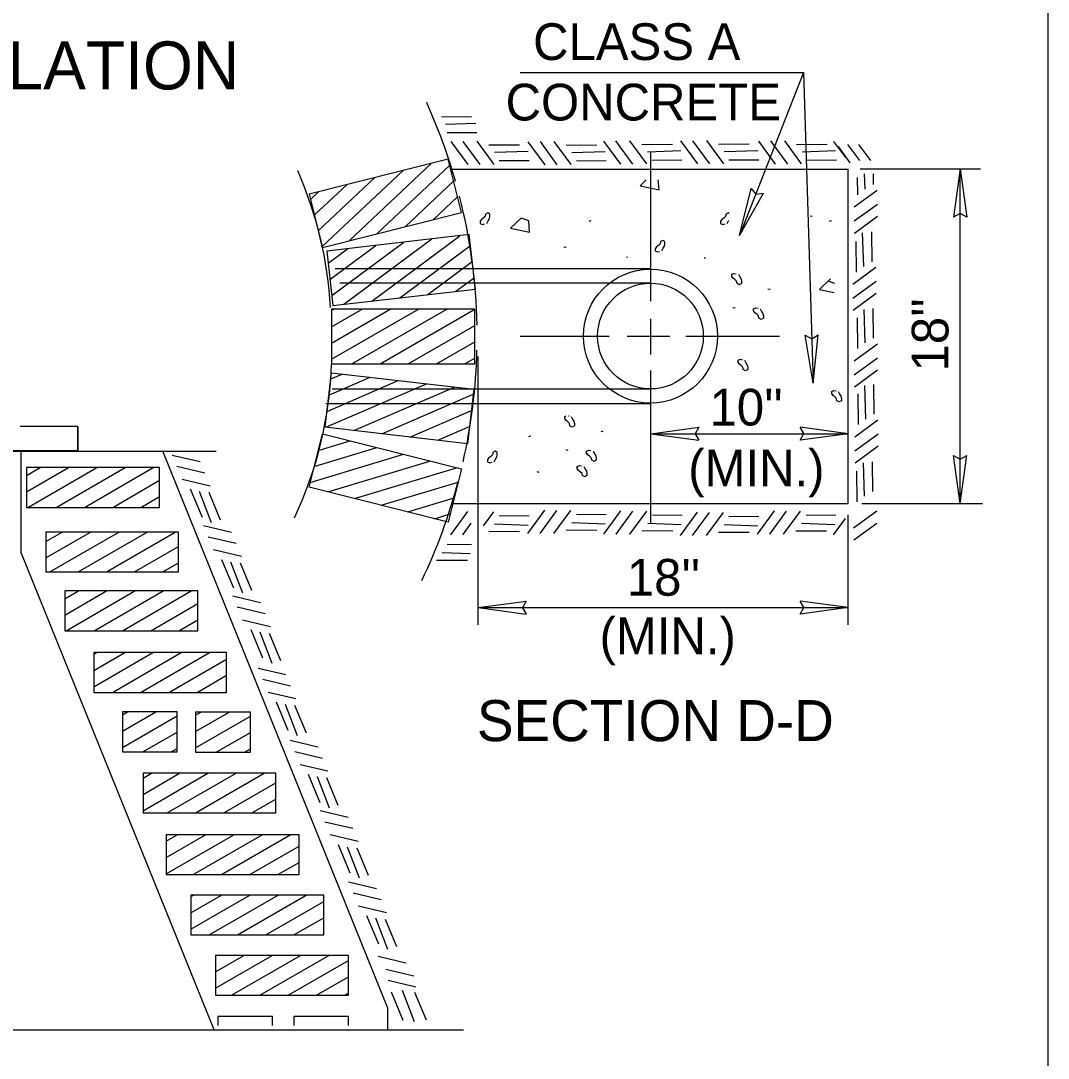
# Model space of a CAD drawing. Extents: x 142 to 502, y -55 to 229.
# Drawn here: x 270.99 to 307.38, y 84.14 to 120.88 of the extents above; entities that cross this region are included whole.
import ezdxf

# ---------------------------------------------------------------- set-up
doc = ezdxf.new("R2010")
doc.units = 0
doc.layers.add('Level 1', color=7, linetype='Continuous')

msp = doc.modelspace()

# ---------------------------------------------------------------- linework, layer by layer
at = {"layer": 'Level 1'}
for p, q in [((307.383, -42.956), (307.383, 162.029)), ((288.68, 119.045), (298.713, 119.045)), ((298.711, 119.045), (296.451, 113.274)), ((298.713, 119.045), (299.052, 108.047)), ((285.885, 117.477), (286.948, 117.486)), ((286.035, 117.218), (287.103, 117.257)), ((286.085, 116.919), (287.139, 116.928)), ((286.218, 116.605), (286.818, 115.786)), ((286.647, 116.608), (287.246, 115.79)), ((287.141, 116.613), (287.74, 115.794)), ((287.57, 116.484), (288.657, 116.493)), ((288.951, 116.597), (289.55, 115.778)), ((289.379, 116.6), (289.979, 115.782)), ((289.873, 116.604), (290.473, 115.786)), ((290.302, 116.476), (291.389, 116.485)), ((291.63, 116.62), (292.23, 115.801)), ((292.058, 116.624), (292.658, 115.805)), ((292.552, 116.628), (293.152, 115.809)), ((292.981, 116.5), (294.068, 116.509)), ((294.354, 116.631), (294.954, 115.812)), ((294.783, 116.634), (295.382, 115.816)), ((295.277, 116.638), (295.876, 115.82)), ((295.706, 116.51), (296.793, 116.519)), ((297.113, 116.623), (297.713, 115.804)), ((297.541, 116.626), (298.141, 115.808)), ((298.035, 116.63), (298.635, 115.812)), ((298.464, 116.502), (299.551, 116.511)), ((299.779, 116.607), (300.199, 116.034)), ((300.274, 116.503), (300.694, 115.929)), ((300.665, 116.503), (301.085, 115.929)), ((287.769, 116.222), (288.955, 116.265)), ((290.502, 116.214), (291.687, 116.257)), ((293.181, 116.238), (294.366, 116.281)), ((293.299, 110.952), (293.299, 116.247)), ((295.905, 116.248), (297.091, 116.291)), ((298.664, 116.24), (299.849, 116.283)), ((299.935, 116.424), (300.355, 115.851)), ((282.616, 113.092), (285.529, 115.828)), ((283.614, 113.343), (286.178, 115.751)), ((287.937, 115.927), (288.991, 115.936)), ((290.669, 115.919), (291.723, 115.928)), ((293.348, 115.942), (294.402, 115.951)), ((296.073, 115.953), (297.127, 115.962)), ((298.831, 115.945), (299.885, 115.954)), ((281.664, 112.884), (284.531, 115.577)), ((286.259, 115.624), (300.293, 115.624)), ((300.293, 103.782), (300.293, 115.624)), ((300.718, 115.633), (304.987, 115.633)), ((300.897, 114.915), (300.877, 115.462)), ((301.192, 115.083), (301.189, 115.462)), ((304.262, 115.633), (304.028, 113.93)), ((304.262, 103.782), (304.262, 115.633)), ((304.262, 115.633), (304.496, 113.93)), ((281.385, 113.994), (282.535, 115.074)), ((281.524, 113.439), (283.533, 115.325)), ((284.612, 113.595), (286.318, 115.197)), ((300.635, 114.716), (300.63, 115.331)), ((281.245, 114.548), (281.537, 114.823)), ((285.61, 113.846), (286.458, 114.642)), ((296.451, 113.274), (296.855, 114.945)), ((296.451, 113.274), (297.29, 114.774)), ((300.507, 114.287), (301.325, 114.886)), ((300.511, 113.793), (301.329, 114.392)), ((300.514, 113.364), (301.333, 113.964)), ((282.427, 110.84), (285.545, 113.155)), ((283.42, 110.955), (286.539, 113.27)), ((300.849, 112.183), (300.806, 113.368)), ((301.145, 112.35), (301.136, 113.404)), ((281.872, 112.296), (282.564, 112.81)), ((281.939, 111.723), (283.558, 112.925)), ((282.005, 111.149), (284.551, 113.04)), ((284.414, 111.07), (286.911, 112.924)), ((300.587, 111.983), (300.578, 113.07)), ((282.124, 112.103), (293.299, 112.103)), ((285.407, 111.185), (286.978, 112.351)), ((300.459, 111.554), (301.278, 112.154)), ((286.401, 111.3), (287.044, 111.778)), ((282.29, 111.598), (293.283, 111.598)), ((300.463, 111.06), (301.282, 111.66)), ((300.467, 110.632), (301.286, 111.232)), ((281.998, 110.625), (282.075, 110.67)), ((281.998, 110.047), (283.075, 110.67)), ((281.998, 109.47), (284.075, 110.67)), ((281.998, 108.893), (285.075, 110.67)), ((282.712, 108.728), (286.075, 110.67)), ((283.712, 108.728), (287.075, 110.67)), ((300.899, 109.472), (300.856, 110.657)), ((301.194, 109.639), (301.186, 110.692)), ((293.299, 109.061), (293.299, 110.322)), ((300.637, 109.272), (300.628, 110.359)), ((284.712, 108.728), (287.075, 110.092)), ((285.712, 108.728), (287.075, 109.515)), ((288.676, 109.707), (291.834, 109.707)), ((292.464, 109.707), (293.976, 109.707)), ((294.544, 109.707), (297.866, 109.707)), ((299.053, 108.047), (298.766, 109.742)), ((299.053, 108.047), (299.234, 109.756)), ((300.509, 108.842), (301.328, 109.442)), ((286.712, 108.728), (287.075, 108.937)), ((287.187, 99.495), (287.187, 108.998)), ((300.513, 108.349), (301.332, 108.948)), ((293.299, 103.072), (293.299, 108.494)), ((300.517, 107.92), (301.336, 108.52)), ((281.79, 106.485), (285.353, 108.027)), ((281.835, 107.049), (284.36, 108.142)), ((281.901, 107.623), (283.367, 108.257)), ((281.968, 108.196), (282.374, 108.372)), ((282.013, 107.848), (293.299, 107.848)), ((282.783, 106.37), (286.346, 107.912)), ((283.776, 106.255), (287.017, 107.657)), ((300.661, 106.58), (300.652, 107.667)), ((300.923, 106.779), (300.88, 107.965)), ((301.218, 106.947), (301.209, 108.001)), ((281.792, 107.328), (293.299, 107.328)), ((284.769, 106.14), (286.951, 107.084)), ((300.533, 106.151), (301.351, 106.75)), ((273.011, 106.513), (270.965, 106.513)), ((273.011, 105.665), (273.011, 106.513)), ((273.018, 105.664), (273.018, 106.513)), ((281.666, 106.229), (281.708, 106.241)), ((285.762, 106.025), (286.884, 106.51)), ((293.299, 106.259), (295.002, 106.493)), ((293.299, 106.259), (300.293, 106.259)), ((293.299, 106.259), (295.002, 106.025)), ((300.293, 106.259), (298.59, 106.493)), ((300.293, 106.259), (298.59, 106.025)), ((300.536, 105.657), (301.355, 106.256)), ((281.524, 105.663), (282.651, 106.004)), ((286.756, 105.91), (286.818, 105.936)), ((300.54, 105.228), (301.359, 105.828)), ((251.958, 105.638), (277.905, 105.638)), ((257.854, 105.664), (273.018, 105.664)), ((270.175, 105.665), (273.011, 105.665)), ((270.993, 105.645), (270.993, 102.075)), ((283.993, 85.915), (276.022, 105.645)), ((276.352, 105.502), (277.34, 105.27)), ((281.239, 104.533), (284.538, 105.529)), ((281.381, 105.098), (283.595, 105.766)), ((304.262, 103.782), (304.028, 105.485)), ((304.262, 103.782), (304.496, 105.485)), ((276.516, 105.107), (277.504, 104.874)), ((281.865, 104.2), (285.481, 105.291)), ((300.875, 104.047), (300.832, 105.232)), ((301.171, 104.214), (301.162, 105.268)), ((271.194, 104.779), (271.679, 105.059)), ((271.194, 104.201), (272.679, 105.059)), ((271.242, 103.651), (273.679, 105.059)), ((272.242, 103.651), (274.679, 105.059)), ((273.242, 103.651), (275.679, 105.059)), ((282.808, 103.962), (286.424, 105.054)), ((300.613, 103.847), (300.604, 104.934)), ((274.242, 103.651), (275.899, 104.608)), ((276.705, 104.65), (277.693, 104.418)), ((283.752, 103.725), (286.479, 104.548)), ((275.242, 103.651), (275.899, 104.031)), ((276.991, 104.305), (277.407, 103.301)), ((277.31, 104.224), (277.734, 103.116)), ((277.647, 104.185), (278.051, 103.212)), ((284.695, 103.487), (286.337, 103.983)), ((286.257, 103.782), (300.293, 103.782)), ((300.781, 103.782), (305.05, 103.782)), ((285.638, 103.25), (286.194, 103.417)), ((286.218, 102.683), (286.818, 103.501)), ((287.378, 103), (287.74, 103.494)), ((287.936, 103.36), (288.99, 103.351)), ((288.951, 102.73), (289.55, 103.549)), ((289.379, 102.726), (289.978, 103.545)), ((289.873, 102.722), (290.472, 103.541)), ((290.669, 103.407), (291.723, 103.399)), ((291.642, 102.706), (292.242, 103.525)), ((292.071, 102.703), (292.67, 103.521)), ((292.565, 102.699), (293.164, 103.517)), ((293.361, 103.384), (294.415, 103.375)), ((294.354, 102.656), (294.954, 103.475)), ((294.782, 102.653), (295.382, 103.472)), ((295.276, 102.649), (295.876, 103.467)), ((296.072, 103.334), (297.126, 103.325)), ((297.087, 102.703), (297.686, 103.522)), ((297.515, 102.7), (298.114, 103.519)), ((298.009, 102.696), (298.608, 103.515)), ((298.805, 103.381), (299.859, 103.372)), ((299.778, 102.68), (300.199, 103.254)), ((300.293, 99.495), (300.293, 103.388)), ((300.489, 102.924), (301.308, 103.524)), ((277.463, 103.005), (278.451, 102.773)), ((286.646, 102.679), (286.946, 103.089)), ((287.769, 103.065), (288.954, 103.022)), ((290.502, 103.112), (291.687, 103.069)), ((293.194, 103.089), (294.379, 103.046)), ((295.905, 103.039), (297.09, 102.996)), ((298.638, 103.086), (299.823, 103.043)), ((300.493, 102.496), (301.312, 103.096)), ((271.873, 102.44), (272.458, 102.778)), ((271.873, 101.863), (273.458, 102.778)), ((272.02, 101.37), (274.458, 102.778)), ((273.02, 101.37), (275.458, 102.778)), ((274.02, 101.37), (276.458, 102.778)), ((277.627, 102.61), (278.615, 102.378)), ((287.57, 102.803), (288.656, 102.794)), ((290.302, 102.85), (291.389, 102.841)), ((292.994, 102.827), (294.081, 102.818)), ((295.706, 102.777), (296.792, 102.768)), ((298.438, 102.824), (299.525, 102.815)), ((275.02, 101.37), (276.579, 102.27)), ((277.816, 102.153), (278.804, 101.921)), ((286.085, 102.343), (286.953, 102.336)), ((277.831, 85.152), (270.993, 102.075)), ((278.102, 101.808), (278.518, 100.805)), ((285.718, 101.786), (286.805, 101.777)), ((285.918, 102.048), (286.903, 102.012)), ((276.02, 101.37), (276.579, 101.692)), ((278.421, 101.727), (278.845, 100.619)), ((278.758, 101.688), (279.162, 100.715)), ((272.552, 100.416), (273.028, 100.691)), ((272.552, 99.839), (274.028, 100.691)), ((272.591, 99.283), (275.028, 100.691)), ((273.591, 99.283), (276.028, 100.691)), ((274.591, 99.283), (277.028, 100.691)), ((278.493, 100.518), (279.481, 100.286)), ((287.187, 100.101), (288.89, 100.335)), ((300.293, 100.101), (298.59, 100.335)), ((275.591, 99.283), (277.258, 100.246)), ((278.657, 100.123), (279.645, 99.891)), ((287.187, 100.101), (300.293, 100.101)), ((287.187, 100.101), (288.89, 99.867)), ((300.293, 100.101), (298.59, 99.867)), ((276.591, 99.283), (277.258, 99.668)), ((278.846, 99.666), (279.834, 99.434)), ((279.132, 99.321), (279.548, 98.317)), ((279.451, 99.24), (279.875, 98.132)), ((279.788, 99.201), (280.192, 98.228)), ((273.571, 98.451), (273.667, 98.507)), ((273.571, 97.874), (274.667, 98.507)), ((273.571, 97.297), (275.667, 98.507)), ((274.23, 97.1), (276.667, 98.507)), ((275.23, 97.1), (277.667, 98.507)), ((276.23, 97.1), (278.276, 98.281)), ((279.392, 97.962), (280.38, 97.73)), ((277.23, 97.1), (278.276, 97.704)), ((279.555, 97.567), (280.543, 97.335)), ((278.23, 97.1), (278.276, 97.126)), ((279.745, 97.11), (280.733, 96.878)), ((280.03, 96.766), (280.447, 95.762)), ((280.35, 96.684), (280.773, 95.576)), ((280.687, 96.645), (281.09, 95.672)), ((274.585, 96.305), (274.771, 96.412)), ((274.585, 95.728), (275.771, 96.412)), ((274.585, 95.151), (276.523, 96.27)), ((277.181, 96.294), (277.366, 96.401)), ((277.181, 95.717), (278.366, 96.401)), ((277.181, 95.139), (279.118, 96.258)), ((275.312, 94.993), (276.523, 95.692)), ((277.907, 94.981), (279.118, 95.681)), ((280.524, 95.402), (281.513, 95.17)), ((276.312, 94.993), (276.523, 95.115)), ((278.907, 94.981), (279.118, 95.103)), ((280.689, 95.006), (281.676, 94.774)), ((280.878, 94.55), (281.866, 94.318)), ((275.317, 94.066), (275.613, 94.236)), ((275.317, 93.488), (276.613, 94.236)), ((275.317, 92.911), (277.613, 94.236)), ((276.175, 92.829), (278.613, 94.236)), ((277.175, 92.829), (279.613, 94.236)), ((281.163, 94.205), (281.58, 93.201)), ((281.483, 94.123), (281.906, 93.015)), ((281.82, 94.085), (282.223, 93.111)), ((278.175, 92.829), (280.023, 93.895)), ((279.175, 92.829), (280.023, 93.318)), ((281.591, 92.915), (282.579, 92.682)), ((281.755, 92.519), (282.743, 92.287)), ((276.142, 91.827), (276.532, 92.052)), ((276.142, 91.25), (277.532, 92.052)), ((276.142, 90.672), (278.532, 92.052)), ((277.095, 90.645), (279.532, 92.052)), ((278.095, 90.645), (280.532, 92.052)), ((281.944, 92.063), (282.932, 91.831)), ((279.095, 90.645), (280.847, 91.657)), ((282.23, 91.718), (282.646, 90.714)), ((282.549, 91.636), (282.972, 90.528)), ((282.886, 91.598), (283.29, 90.624)), ((280.095, 90.645), (280.847, 91.08)), ((282.599, 90.392), (283.587, 90.16)), ((277.015, 89.867), (277.101, 89.917)), ((277.015, 89.29), (278.101, 89.917)), ((277.015, 88.713), (279.101, 89.917)), ((277.664, 88.51), (280.101, 89.917)), ((278.664, 88.51), (281.101, 89.917)), ((279.664, 88.51), (281.72, 89.697)), ((282.763, 89.996), (283.751, 89.764)), ((282.953, 89.54), (283.941, 89.308)), ((280.664, 88.51), (281.72, 89.12)), ((283.238, 89.195), (283.655, 88.191)), ((283.557, 89.114), (283.981, 88.006)), ((283.894, 89.075), (284.298, 88.101)), ((281.664, 88.51), (281.72, 88.542)), ((277.888, 87.779), (277.893, 87.782)), ((277.888, 87.201), (278.893, 87.782)), ((277.888, 86.624), (279.893, 87.782)), ((278.456, 86.374), (280.893, 87.782)), ((279.456, 86.374), (281.893, 87.782)), ((280.456, 86.374), (282.593, 87.609)), ((283.644, 87.761), (284.632, 87.529)), ((283.916, 87.294), (284.904, 87.062)), ((281.456, 86.374), (282.593, 87.031)), ((283.997, 86.91), (284.985, 86.677)), ((282.456, 86.374), (282.593, 86.454)), ((284.103, 86.493), (284.519, 85.489)), ((284.494, 86.555), (284.918, 85.447)), ((284.939, 86.481), (285.343, 85.507)), ((277.965, 85.622), (277.965, 85.306)), ((280.658, 85.622), (280.658, 85.306)), ((283.993, 85.152), (283.993, 85.915)), ((270.481, 85.152), (286.663, 85.152))]:
    msp.add_line(p, q, dxfattribs=at)
for points in [[(281.671, 112.854), (286.595, 114.094), (286.121, 115.977), (281.197, 114.737)], [(282.046, 110.795), (287.09, 111.38), (286.867, 113.308), (281.823, 112.724)], [(281.998, 108.728), (287.075, 108.728), (287.075, 110.67), (281.998, 110.67)], [(281.993, 108.416), (287.037, 107.832), (286.814, 105.903), (281.77, 106.487)], [(281.671, 106.251), (286.595, 105.011), (286.121, 103.128), (281.197, 104.368)], [(271.193, 103.651), (275.899, 103.651), (275.899, 105.058), (271.193, 105.058)], [(271.872, 101.37), (276.578, 101.37), (276.578, 102.777), (271.872, 102.777)], [(272.552, 99.283), (277.257, 99.283), (277.257, 100.69), (272.552, 100.69)], [(273.57, 97.099), (278.275, 97.099), (278.275, 98.507), (273.57, 98.507)], [(274.585, 94.993), (276.523, 94.993), (276.523, 96.412), (274.585, 96.412)], [(277.181, 94.981), (279.118, 94.981), (279.118, 96.401), (277.181, 96.401)], [(275.317, 92.829), (280.022, 92.829), (280.022, 94.236), (275.317, 94.236)], [(276.141, 90.645), (280.846, 90.645), (280.846, 92.052), (276.141, 92.052)], [(277.014, 88.509), (281.72, 88.509), (281.72, 89.917), (277.014, 89.917)], [(277.887, 86.374), (282.593, 86.374), (282.593, 87.781), (277.887, 87.781)]]:
    msp.add_lwpolyline(points, close=True, dxfattribs=at)
for points in [[(293.145, 115.247), (292.924, 115.035), (293.594, 114.895), (293.567, 115.247)], [(296.855, 114.945), (297.027, 114.736), (297.29, 114.774)], [(287.494, 113.702), (287.54, 113.795), (287.587, 113.873), (287.603, 113.951), (287.603, 114.029), (287.525, 114.076), (287.447, 114.029), (287.431, 113.951), (287.369, 113.889), (287.306, 113.842), (287.26, 113.78), (287.26, 113.702), (287.338, 113.67), (287.416, 113.686)], [(288.728, 113.908), (288.339, 113.534), (289.009, 113.393), (288.978, 113.799), (288.744, 113.877)], [(296.077, 114.055), (296.041, 114.076), (295.963, 114.029), (295.947, 113.951), (295.885, 113.889), (295.823, 113.842), (295.776, 113.78), (295.776, 113.702), (295.854, 113.67), (295.932, 113.686)], [(298.949, 113.976), (299.023, 113.958), (299.025, 113.956)], [(304.496, 113.93), (304.26, 114.061), (304.028, 113.93)], [(291.118, 113.787), (291.191, 113.805), (291.193, 113.808)], [(296.01, 113.702), (296.057, 113.795), (296.062, 113.804)], [(299.634, 113.787), (299.707, 113.805), (299.709, 113.808)], [(290.224, 112.881), (290.298, 112.862), (290.3, 112.86)], [(293.695, 112.731), (293.742, 112.825), (293.789, 112.903), (293.805, 112.981), (293.805, 113.059), (293.727, 113.105), (293.649, 113.059), (293.633, 112.981), (293.571, 112.918), (293.508, 112.871), (293.461, 112.809), (293.461, 112.731), (293.539, 112.7), (293.617, 112.716)], [(292.441, 112.517), (292.473, 112.509)], [(292.473, 112.509), (292.473, 112.509)], [(292.473, 112.509), (292.473, 112.509)], [(292.473, 112.509), (292.473, 112.509)], [(292.473, 112.509), (292.473, 112.509)], [(292.473, 112.509), (292.474, 112.509)], [(292.474, 112.509), (292.474, 112.509)], [(292.474, 112.509), (292.474, 112.509)], [(295.199, 112.482), (295.236, 112.491), (295.237, 112.492)], [(296.406, 111.906), (296.453, 111.813), (296.5, 111.735), (296.515, 111.657), (296.515, 111.579), (296.437, 111.532), (296.359, 111.579), (296.344, 111.657), (296.281, 111.719), (296.219, 111.766), (296.172, 111.828), (296.172, 111.906), (296.25, 111.937), (296.328, 111.922)], [(299.673, 111.742), (299.283, 111.367), (299.794, 111.261)], [(297.45, 111.392), (297.524, 111.373), (297.526, 111.371)], [(299.823, 111.577), (299.622, 111.645)], [(296.213, 110.73), (296.286, 110.711), (296.288, 110.709)], [(297.18, 110.682), (297.227, 110.588), (297.274, 110.511), (297.29, 110.433), (297.29, 110.354), (297.212, 110.308), (297.134, 110.354), (297.118, 110.433), (297.056, 110.495), (296.993, 110.542), (296.946, 110.604), (296.947, 110.682), (297.025, 110.713), (297.102, 110.698)], [(298.766, 109.742), (299.007, 109.618), (299.234, 109.756)], [(296.627, 108.863), (296.674, 108.769), (296.721, 108.691), (296.737, 108.613), (296.737, 108.535), (296.659, 108.488), (296.581, 108.535), (296.565, 108.613), (296.503, 108.675), (296.44, 108.722), (296.393, 108.785), (296.394, 108.863), (296.472, 108.894), (296.549, 108.878)], [(299.946, 107.756), (299.993, 107.662), (300.04, 107.584), (300.055, 107.506), (300.055, 107.428), (299.977, 107.382), (299.899, 107.428), (299.884, 107.506), (299.821, 107.569), (299.759, 107.616), (299.712, 107.678), (299.712, 107.756), (299.79, 107.787), (299.868, 107.772)], [(290.488, 106.871), (290.534, 106.777), (290.581, 106.699), (290.597, 106.621), (290.597, 106.543), (290.519, 106.496), (290.441, 106.543), (290.425, 106.621), (290.363, 106.683), (290.301, 106.73), (290.254, 106.793), (290.254, 106.87), (290.306, 106.892)], [(290.383, 106.892), (290.41, 106.886)], [(288.983, 106.162), (289.057, 106.181), (289.059, 106.183)], [(291.532, 106.356), (291.605, 106.337), (291.607, 106.335)], [(295.002, 106.493), (294.87, 106.257), (295.002, 106.025)], [(298.59, 106.025), (298.721, 106.262), (298.59, 106.493)], [(287.757, 105.263), (287.804, 105.356), (287.851, 105.434), (287.867, 105.512), (287.866, 105.59), (287.788, 105.637), (287.71, 105.59), (287.695, 105.512), (287.633, 105.45), (287.57, 105.403), (287.523, 105.341), (287.523, 105.263), (287.601, 105.231), (287.679, 105.247)], [(290.295, 105.694), (290.368, 105.676), (290.37, 105.674)], [(291.262, 105.646), (291.309, 105.553), (291.356, 105.475), (291.371, 105.397), (291.371, 105.319), (291.293, 105.272), (291.215, 105.319), (291.2, 105.397), (291.137, 105.459), (291.075, 105.506), (291.028, 105.568), (291.028, 105.646), (291.106, 105.678), (291.184, 105.662)], [(304.028, 105.485), (304.265, 105.353), (304.496, 105.485)], [(290.931, 105.1), (290.978, 105.007), (291.025, 104.929), (291.04, 104.851), (291.04, 104.773), (290.962, 104.726), (290.884, 104.773), (290.869, 104.851), (290.806, 104.913), (290.744, 104.96), (290.697, 105.022), (290.697, 105.1), (290.775, 105.131), (290.853, 105.116)], [(289.269, 104.917), (289.342, 104.898), (289.344, 104.896)], [(288.89, 100.335), (288.758, 100.098), (288.89, 99.867)], [(298.59, 99.867), (298.721, 100.103), (298.59, 100.335)], [(279.9, 85.306), (279.9, 85.622), (277.965, 85.622)], [(282.593, 85.306), (282.593, 85.622), (280.658, 85.622)]]:
    msp.add_lwpolyline(points, dxfattribs=at)
for radius in [2.372, 1.872]:
    msp.add_circle((293.291, 109.715), radius, dxfattribs=at)
for centre, radius, start, end in [((267.104, 109.707), 20.048, 15.8721, 24.3756), ((267.934, 109.928), 14.048, 3.2703, 23.6687), ((267.104, 109.707), 20.048, 1.1221, 14.3359), ((267.104, 109.707), 20.048, 347.1879, 358.6023), ((267.966, 109.229), 14.04, 334.9247, 357.9551), ((267.104, 109.707), 20.048, 334.4629, 345.1708)]:
    msp.add_arc(centre, radius, start, end, dxfattribs=at)

# ---------------------------------------------------------------- texts
for s, height, p in [('CLASS A ', 1.3, (289.134, 119.491)), ('IN PAVING INSTALLATION', 1.7, (250.429, 118.448)), ('CONCRETE', 1.3, (288.159, 117.35)), ("10'' ", 1.3, (295.384, 106.548)), ('(MIN.) ', 1.3, (294.629, 104.395)), ("18'' ", 1.3, (292.455, 100.523)), ('(MIN.)', 1.3, (291.489, 98.452)), ('SECTION D-D', 1.45442, (287.145, 95.372))]:
    msp.add_text(s, height=height, dxfattribs=at).set_placement(p)
msp.add_text("18'' ", height=1.3, rotation=90, dxfattribs=at).set_placement((303.846, 108.462))

doc.saveas('drawing.dxf')
